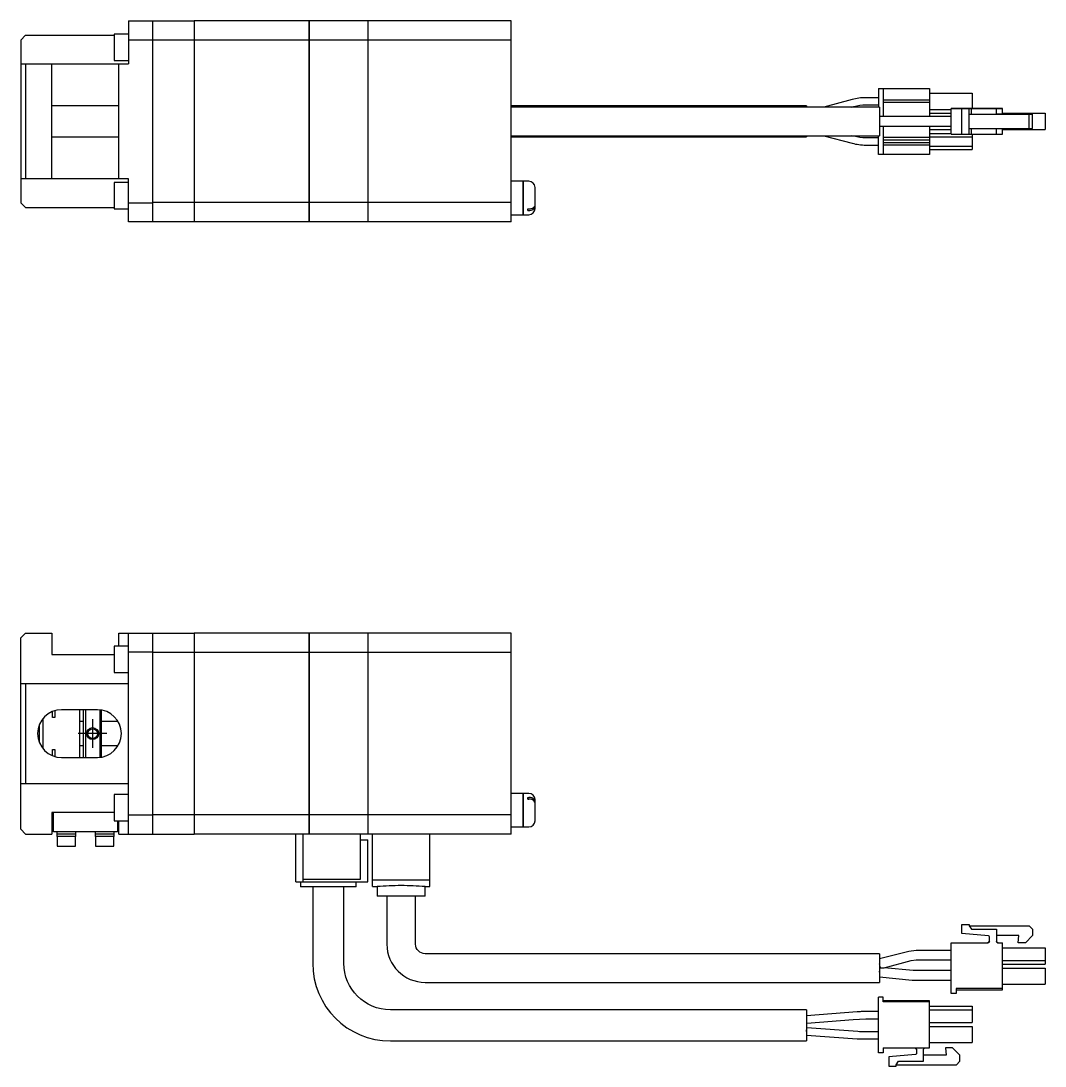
# Model space of a CAD drawing. Extents: x 0 to 944, y -8 to 566.
# Drawn here: x 269.3 to 483.4, y 347.8 to 566.3 of the extents above; entities that cross this region are included whole.
import ezdxf

# ---------------------------------------------------------------- set-up
doc = ezdxf.new("R2010")
doc.units = 0
doc.header["$LTSCALE"] = 0.5
doc.linetypes.add('CENTER', pattern=[50.8, 31.75, -6.35, 6.35, -6.35])
for name, color, linetype in [('MSM_CENTER', 1, 'CENTER'), ('MSM_CONTINUOUS', 7, 'CONTINUOUS'), ('MSM_NARROW', 5, 'CONTINUOUS')]:
    doc.layers.add(name, color=color, linetype=linetype)

msp = doc.modelspace()

# ---------------------------------------------------------------- linework, layer by layer
at = {"layer": 'MSM_CENTER'}
for p, q in [((284.27, 420.3), (284.27, 414.3)), ((287.27, 417.3), (281.27, 417.3))]:
    msp.add_line(p, q, dxfattribs=at)
at = {"layer": 'MSM_CONTINUOUS'}
for p, q in [((291.77, 566.26), (291.77, 557.26)), ((291.77, 566.26), (305.47, 566.26)), ((296.77, 566.26), (296.77, 524.26)), ((305.47, 566.26), (305.47, 524.26)), ((305.52, 566.21), (305.47, 566.21)), ((305.52, 566.26), (305.52, 524.26)), ((329.47, 566.26), (305.52, 566.26)), ((329.47, 566.26), (329.47, 524.26)), ((329.52, 566.21), (329.47, 566.21)), ((329.52, 566.26), (329.52, 524.26)), ((341.77, 566.26), (329.52, 566.26)), ((341.77, 566.26), (341.77, 524.26)), ((341.82, 566.21), (341.77, 566.21)), ((371.77, 566.26), (341.82, 566.26)), ((341.82, 566.26), (341.82, 524.26)), ((371.77, 524.26), (371.77, 566.26)), ((270.27, 563.26), (269.27, 562.26)), ((269.27, 562.26), (269.27, 528.26)), ((270.27, 563.26), (288.77, 563.26)), ((288.77, 563.51), (288.77, 558.01)), ((291.77, 563.51), (288.77, 563.51)), ((296.77, 562.26), (291.77, 562.26)), ((305.47, 562.23), (296.77, 562.23)), ((305.52, 561.98), (305.47, 561.98)), ((329.47, 562.23), (305.52, 562.23)), ((329.52, 561.98), (329.47, 561.98)), ((341.77, 562.23), (329.52, 562.23)), ((341.82, 561.98), (341.77, 561.98)), ((371.77, 562.23), (341.82, 562.23)), ((269.27, 557.26), (291.77, 557.26)), ((270.27, 557.26), (270.27, 533.26)), ((275.77, 533.26), (275.77, 557.26)), ((288.77, 558.01), (291.77, 558.01)), ((289.77, 533.26), (289.77, 557.26)), ((448.52, 552.16), (459.22, 552.16)), ((448.52, 552.16), (448.52, 548.26)), ((449.52, 552.16), (449.52, 546.26)), ((459.22, 552.16), (459.22, 546.26)), ((459.22, 551.16), (468.12, 551.16)), ((468.12, 551.16), (468.12, 547.96)), ((289.77, 548.48), (275.77, 548.48)), ((433.52, 548.51), (371.77, 548.51)), ((433.52, 548.51), (433.52, 548.26)), ((443.01, 549.84), (437.15, 548.26)), ((442.95, 548.26), (443.4, 548.39)), ((448.52, 550.21), (445.89, 550.21)), ((445.89, 548.71), (448.52, 548.71)), ((459.22, 549.71), (449.52, 549.71)), ((459.22, 549.21), (449.52, 549.21)), ((448.77, 548.26), (371.77, 548.26)), ((448.77, 548.26), (448.77, 542.26)), ((455.15, 546.26), (448.77, 546.26)), ((455.68, 546.26), (448.77, 546.26)), ((456.42, 546.26), (455.15, 546.26)), ((455.87, 546.26), (455.68, 546.26)), ((463.77, 546.26), (455.87, 546.26)), ((463.77, 546.26), (456.42, 546.26)), ((459.22, 547.76), (463.77, 547.76)), ((459.22, 546.96), (463.77, 546.96)), ((463.77, 547.96), (471.42, 547.96)), ((464.77, 547.96), (463.77, 547.96)), ((463.77, 542.56), (463.77, 547.96)), ((474.47, 547.96), (464.77, 547.96)), ((465.97, 542.56), (465.97, 547.96)), ((465.97, 547.96), (467.47, 547.96)), ((471.54, 547.96), (465.97, 547.96)), ((467.47, 542.56), (467.47, 547.96)), ((467.47, 547.96), (467.97, 547.96)), ((467.47, 546.76), (467.97, 546.76)), ((467.47, 546.76), (480.07, 546.76)), ((467.97, 547.96), (473.22, 547.96)), ((467.97, 546.76), (467.97, 547.96)), ((467.97, 546.76), (473.22, 546.76)), ((471.42, 547.96), (471.72, 547.96)), ((471.72, 547.96), (471.54, 547.96)), ((473.22, 547.96), (473.52, 547.96)), ((473.22, 546.76), (473.22, 547.96)), ((477.91, 546.76), (473.22, 546.76)), ((473.52, 546.76), (473.22, 546.76)), ((473.52, 547.96), (474.47, 547.96)), ((474.47, 546.76), (474.47, 547.96)), ((474.47, 546.96), (483.37, 546.96)), ((474.47, 546.96), (483.37, 546.96)), ((474.47, 546.96), (483.37, 546.96)), ((477.77, 546.76), (477.91, 546.76)), ((479.27, 546.76), (477.77, 546.76)), ((480.77, 546.76), (479.27, 546.76)), ((480.07, 543.76), (480.07, 546.76)), ((480.07, 546.76), (480.77, 546.76)), ((480.77, 543.76), (480.77, 546.76)), ((483.37, 546.96), (483.37, 543.56)), ((448.77, 544.26), (455.15, 544.26)), ((449.52, 544.26), (449.52, 538.36)), ((455.15, 544.26), (456.42, 544.26)), ((456.42, 544.26), (463.77, 544.26)), ((459.22, 544.26), (459.22, 538.36)), ((275.77, 542.05), (289.77, 542.05)), ((371.77, 542.26), (448.77, 542.26)), ((371.77, 542.01), (433.52, 542.01)), ((433.52, 542.26), (433.52, 542.01)), ((437.15, 542.26), (443.01, 540.69)), ((443.4, 542.14), (442.95, 542.26)), ((448.52, 541.81), (445.9, 541.81)), ((448.52, 538.36), (448.52, 542.26)), ((459.22, 541.86), (449.52, 541.86)), ((459.22, 543.56), (463.77, 543.56)), ((459.22, 542.76), (463.77, 542.76)), ((459.22, 542.01), (468.12, 542.01)), ((463.77, 542.56), (465.97, 542.56)), ((465.97, 542.56), (467.47, 542.56)), ((467.47, 543.76), (480.07, 543.76)), ((467.47, 542.56), (467.97, 542.56)), ((467.97, 542.56), (467.97, 543.76)), ((467.97, 542.56), (473.22, 542.56)), ((468.12, 542.56), (468.12, 539.36)), ((473.22, 542.56), (473.22, 543.76)), ((473.22, 542.56), (473.52, 542.56)), ((473.52, 542.56), (474.47, 542.56)), ((474.47, 542.56), (474.47, 543.76)), ((474.47, 543.56), (483.37, 543.56)), ((480.07, 543.76), (480.77, 543.76)), ((445.9, 540.31), (448.52, 540.31)), ((459.22, 541.36), (449.52, 541.36)), ((459.22, 541.31), (449.52, 541.31)), ((459.22, 540.81), (449.52, 540.81)), ((459.22, 540.76), (449.52, 540.76)), ((459.22, 540.26), (449.52, 540.26)), ((459.22, 540.11), (468.12, 540.11)), ((459.22, 538.36), (448.52, 538.36)), ((459.22, 539.36), (468.12, 539.36)), ((291.77, 533.26), (269.27, 533.26)), ((291.77, 524.26), (291.77, 533.26)), ((288.77, 532.51), (288.77, 527.01)), ((291.77, 532.51), (288.77, 532.51)), ((374.27, 532.76), (371.77, 532.76)), ((374.27, 525.76), (374.27, 532.76)), ((374.32, 532.71), (374.27, 532.71)), ((374.32, 525.76), (374.32, 532.76)), ((375.47, 532.76), (374.32, 532.76)), ((376.77, 527.06), (376.77, 531.46)), ((269.27, 528.26), (270.27, 527.26)), ((270.27, 527.26), (288.77, 527.26)), ((288.77, 527.01), (291.77, 527.01)), ((291.77, 528.26), (296.77, 528.26)), ((305.47, 528.29), (296.77, 528.29)), ((305.52, 528.55), (305.47, 528.55)), ((329.47, 528.29), (305.52, 528.29)), ((329.52, 528.55), (329.47, 528.55)), ((341.77, 528.29), (329.52, 528.29)), ((341.82, 528.55), (341.77, 528.55)), ((371.77, 528.29), (341.82, 528.29)), ((375.27, 526.97), (375.47, 526.97)), ((375.27, 526.62), (375.27, 526.97)), ((375.27, 526.62), (375.47, 526.62)), ((305.52, 524.31), (305.47, 524.31)), ((329.52, 524.31), (329.47, 524.31)), ((341.82, 524.31), (341.77, 524.31)), ((371.77, 525.76), (374.27, 525.76)), ((374.27, 525.81), (374.32, 525.81)), ((374.32, 525.76), (375.47, 525.76)), ((305.47, 524.26), (291.77, 524.26)), ((329.47, 524.26), (305.52, 524.26)), ((341.77, 524.26), (329.52, 524.26)), ((371.77, 524.26), (341.82, 524.26)), ((270.27, 438.3), (269.27, 437.3)), ((269.27, 397.3), (269.27, 437.3)), ((270.27, 438.3), (275.77, 438.3)), ((275.77, 438.3), (275.77, 433.8)), ((289.77, 435.55), (289.77, 438.3)), ((289.77, 438.3), (305.47, 438.3)), ((291.77, 396.3), (291.77, 438.3)), ((296.77, 438.3), (296.77, 396.3)), ((305.47, 438.3), (305.47, 396.3)), ((305.52, 438.25), (305.47, 438.25)), ((329.47, 438.3), (305.52, 438.3)), ((305.52, 438.3), (305.52, 396.3)), ((329.47, 438.3), (329.47, 396.3)), ((329.52, 438.25), (329.47, 438.25)), ((329.52, 438.3), (329.52, 396.3)), ((341.77, 438.3), (329.52, 438.3)), ((341.77, 438.3), (341.77, 396.3)), ((341.82, 438.25), (341.77, 438.25)), ((341.82, 438.3), (341.82, 396.3)), ((371.77, 438.3), (341.82, 438.3)), ((371.77, 396.3), (371.77, 438.3)), ((288.77, 435.55), (288.77, 430.05)), ((291.77, 435.55), (288.77, 435.55)), ((275.77, 433.8), (288.77, 433.8)), ((296.77, 434.3), (291.77, 434.3)), ((305.47, 434.27), (296.77, 434.27)), ((305.52, 434.02), (305.47, 434.02)), ((329.47, 434.27), (305.52, 434.27)), ((329.52, 434.02), (329.47, 434.02)), ((341.77, 434.27), (329.52, 434.27)), ((341.82, 434.02), (341.77, 434.02)), ((371.77, 434.27), (341.82, 434.27)), ((288.77, 430.05), (291.77, 430.05)), ((269.27, 427.8), (291.77, 427.8)), ((270.27, 427.8), (270.27, 406.8)), ((275.87, 420.64), (275.87, 421.93)), ((276.37, 422.1), (276.37, 420.64)), ((285.27, 422.3), (277.77, 422.3)), ((281.57, 412.3), (281.57, 422.3)), ((282.27, 422.3), (282.27, 412.3)), ((282.77, 422.3), (282.77, 412.3)), ((285.87, 412.34), (285.87, 422.27)), ((286.07, 422.24), (286.07, 412.37)), ((273.87, 420.43), (273.87, 414.17)), ((276.37, 420.65), (275.87, 420.65)), ((276.37, 420.64), (275.87, 420.64)), ((282.27, 419.8), (281.57, 419.8)), ((289.6, 419.8), (286.07, 419.8)), ((273.07, 418.55), (272.93, 418.55)), ((273.07, 419.01), (273.07, 415.6)), ((272.93, 416.05), (273.07, 416.05)), ((275.87, 412.68), (275.87, 413.97)), ((275.87, 413.97), (276.37, 413.97)), ((275.87, 413.95), (276.37, 413.95)), ((276.37, 413.97), (276.37, 412.5)), ((281.57, 414.8), (282.27, 414.8)), ((286.07, 414.8), (289.6, 414.8)), ((277.77, 412.3), (285.27, 412.3)), ((291.77, 406.8), (269.27, 406.8)), ((288.77, 404.55), (288.77, 399.05)), ((291.77, 404.55), (288.77, 404.55)), ((374.27, 404.8), (371.77, 404.8)), ((374.27, 397.8), (374.27, 404.8)), ((374.32, 404.75), (374.27, 404.75)), ((374.32, 397.8), (374.32, 404.8)), ((375.47, 404.8), (374.32, 404.8)), ((375.27, 403.59), (375.27, 403.95)), ((375.27, 403.95), (375.47, 403.95)), ((375.27, 403.59), (375.47, 403.59)), ((376.77, 399.1), (376.77, 403.5)), ((275.77, 400.8), (275.77, 396.3)), ((288.77, 400.8), (275.77, 400.8)), ((276.07, 396.8), (276.07, 400.8)), ((291.77, 400.3), (296.77, 400.3)), ((305.47, 400.33), (296.77, 400.33)), ((305.52, 400.59), (305.47, 400.59)), ((329.47, 400.33), (305.52, 400.33)), ((329.52, 400.59), (329.47, 400.59)), ((341.77, 400.33), (329.52, 400.33)), ((341.82, 400.59), (341.77, 400.59)), ((371.77, 400.33), (341.82, 400.33)), ((288.77, 399.05), (291.77, 399.05)), ((289.47, 399.05), (289.47, 396.8)), ((289.77, 396.3), (289.77, 399.05)), ((371.77, 397.8), (374.27, 397.8)), ((374.27, 397.85), (374.32, 397.85)), ((374.32, 397.8), (375.47, 397.8)), ((269.27, 397.3), (270.27, 396.3)), ((270.27, 396.3), (275.77, 396.3)), ((289.47, 396.8), (276.07, 396.8)), ((276.77, 396.8), (276.77, 395.8)), ((280.77, 396.3), (276.77, 396.3)), ((280.77, 395.8), (276.77, 395.8)), ((276.87, 395.8), (276.87, 393.8)), ((280.67, 393.8), (280.67, 395.8)), ((280.77, 395.8), (280.77, 396.8)), ((284.77, 396.8), (284.77, 395.8)), ((288.77, 396.3), (284.77, 396.3)), ((288.77, 395.8), (284.77, 395.8)), ((284.87, 395.8), (284.87, 393.8)), ((288.67, 393.8), (288.67, 395.8)), ((288.77, 395.8), (288.77, 396.8)), ((289.77, 396.3), (305.47, 396.3)), ((305.52, 396.35), (305.47, 396.35)), ((341.77, 396.3), (305.52, 396.3)), ((326.77, 386.3), (326.77, 396.3)), ((328.27, 386.3), (328.27, 396.3)), ((329.52, 396.35), (329.47, 396.35)), ((340.27, 386.9), (340.27, 396.3)), ((341.82, 396.35), (341.77, 396.35)), ((371.77, 396.3), (341.82, 396.3)), ((342.77, 385.31), (342.77, 396.3)), ((354.77, 385.31), (354.77, 396.3)), ((276.87, 393.8), (280.67, 393.8)), ((284.87, 393.8), (288.67, 393.8)), ((340.27, 395.1), (341.77, 395.1)), ((341.77, 386.3), (341.77, 395.1)), ((328.27, 386.9), (340.27, 386.9)), ((342.77, 386.73), (354.77, 386.73)), ((326.77, 386.3), (341.77, 386.3)), ((327.7, 386.3), (327.7, 385.3)), ((339.34, 385.3), (327.7, 385.3)), ((330.27, 385.3), (330.27, 369.3)), ((336.77, 369.3), (336.77, 385.3)), ((339.34, 385.3), (339.34, 386.3)), ((342.77, 385.31), (343.77, 385.31)), ((343.77, 385.31), (343.77, 383.3)), ((353.77, 385.31), (354.77, 385.31)), ((353.77, 383.3), (353.77, 385.31)), ((353.77, 383.3), (343.77, 383.3)), ((345.77, 383.3), (345.77, 373.3)), ((351.77, 373.3), (351.77, 383.3)), ((465.97, 375.49), (465.97, 377.4)), ((465.97, 377.4), (467.47, 377.4)), ((465.97, 377.4), (467.47, 377.4)), ((467.47, 377.4), (467.47, 377.1)), ((467.47, 377.1), (467.97, 376.4)), ((467.47, 377.1), (467.97, 376.4)), ((467.47, 377.1), (480.07, 377.1)), ((467.47, 377.1), (480.07, 377.1)), ((467.97, 376.4), (473.22, 376.4)), ((467.97, 376.4), (473.22, 376.4)), ((473.22, 376.4), (473.22, 373.9)), ((480.07, 377.1), (480.77, 376.4)), ((480.07, 377.1), (480.77, 376.4)), ((480.77, 376.4), (480.77, 375.1)), ((463.77, 373.6), (471.42, 373.6)), ((463.77, 363), (463.77, 373.6)), ((463.77, 373.6), (471.42, 373.6)), ((471.54, 375), (465.97, 375.49)), ((471.43, 373.6), (471.42, 373.6)), ((471.72, 373.9), (471.72, 374.8)), ((477.91, 375.1), (473.22, 375.1)), ((473.52, 373.6), (474.47, 373.6)), ((473.52, 373.6), (473.52, 373.6)), ((473.52, 373.6), (474.47, 373.6)), ((474.47, 363.75), (474.47, 373.6)), ((477.77, 373.6), (477.91, 375.1)), ((477.77, 373.6), (477.91, 375.1)), ((479.27, 373.6), (477.77, 373.6)), ((480.77, 375.1), (479.27, 373.6)), ((454.9, 371.78), (448.77, 370.19)), ((456.42, 371.98), (454.9, 371.78)), ((463.77, 371.98), (456.42, 371.98)), ((474.47, 372.5), (483.37, 372.5)), ((474.47, 372.5), (483.37, 372.5)), ((483.37, 372.5), (483.37, 369.1)), ((448.77, 371.3), (353.77, 371.3)), ((448.77, 371.3), (448.77, 365.3)), ((449.72, 368.37), (455.41, 369.85)), ((455.41, 369.85), (456.42, 369.98)), ((456.42, 369.98), (463.77, 369.98)), ((474.47, 369.85), (483.37, 369.85)), ((448.99, 368.31), (448.77, 369.15)), ((448.77, 367.45), (448.87, 368.45)), ((448.96, 368.44), (448.87, 368.45)), ((448.99, 368.31), (449.72, 368.37)), ((455.77, 367.78), (449.72, 368.37)), ((455.87, 367.78), (455.77, 367.78)), ((463.77, 367.78), (455.87, 367.78)), ((474.47, 369.1), (483.37, 369.1)), ((474.47, 368.3), (483.37, 368.3)), ((474.47, 368.3), (483.37, 368.3)), ((483.37, 368.3), (483.37, 364.9)), ((353.77, 365.3), (448.77, 365.3)), ((448.77, 366.45), (455.58, 365.79)), ((455.58, 365.79), (455.87, 365.78)), ((455.87, 365.78), (463.77, 365.78)), ((474.47, 364.9), (483.37, 364.9)), ((464.77, 363), (463.77, 363)), ((474.47, 364), (464.77, 364)), ((464.77, 364), (464.77, 363)), ((464.77, 363.75), (474.47, 363.75)), ((448.52, 350.6), (448.52, 362.2)), ((449.52, 362.2), (448.52, 362.2)), ((449.52, 361.2), (449.52, 362.2)), ((459.22, 361.45), (449.52, 361.45)), ((459.22, 361.2), (449.52, 361.2)), ((459.22, 351.6), (459.22, 361.45)), ((433.52, 359.55), (346.52, 359.55)), ((433.52, 359.55), (433.52, 353.05)), ((444.07, 359.14), (433.52, 358.3)), ((448.52, 359.18), (444.92, 359.18)), ((459.22, 360.3), (468.12, 360.3)), ((459.22, 359.55), (468.12, 359.55)), ((468.12, 360.3), (468.12, 356.9)), ((433.58, 356.8), (443.26, 357.57)), ((443.26, 357.57), (445.9, 357.68)), ((445.9, 357.68), (448.52, 357.68)), ((459.22, 356.9), (468.12, 356.9)), ((459.22, 356.1), (468.12, 356.1)), ((468.12, 356.1), (468.12, 352.7)), ((433.52, 355.05), (433.58, 355.8)), ((433.52, 354.3), (444.09, 353.51)), ((444.21, 355), (433.58, 355.8)), ((448.52, 354.98), (444.9, 354.98)), ((346.52, 353.05), (433.52, 353.05)), ((444.9, 353.48), (448.52, 353.48)), ((459.22, 352.7), (468.12, 352.7)), ((449.52, 350.6), (448.52, 350.6)), ((449.52, 351.6), (459.22, 351.6)), ((449.52, 351.6), (449.52, 350.6)), ((456.29, 350.2), (450.72, 349.72)), ((450.72, 349.72), (450.72, 347.8)), ((456.47, 351.3), (456.47, 350.4)), ((457.97, 348.8), (457.97, 351.3)), ((462.66, 350.1), (457.97, 350.1)), ((462.52, 351.6), (462.66, 350.1)), ((464.02, 351.6), (462.52, 351.6)), ((465.52, 350.1), (464.02, 351.6)), ((465.52, 348.8), (465.52, 350.1)), ((450.72, 347.8), (452.22, 347.8)), ((452.22, 348.1), (452.72, 348.8)), ((452.22, 347.8), (452.22, 348.1)), ((452.22, 348.1), (464.82, 348.1)), ((452.72, 348.8), (457.97, 348.8)), ((464.82, 348.1), (465.52, 348.8))]:
    msp.add_line(p, q, dxfattribs=at)
msp.add_circle((284.27, 417.3), 1.01, dxfattribs=at)
for centre, radius, start, end in [((445.9, 539.06), 11.15, 89.9911, 105.0006), ((445.9, 551.47), 11.15, 255.0015, 270.0068), ((375.47, 531.46), 1.3, 0, 90), ((375.5, 528.58), 1.61, 269.2584, 304.7863), ((375.47, 527.06), 1.3, 270, 360), ((375.49, 528.28), 1.66, 269.4455, 299.7231), ((375.89, 527.62), 0.891, 298.7486, 355.0367), ((375.97, 527.93), 0.809, 303.6126, 357.2927), ((277.77, 417.3), 5, 90, 270), ((285.27, 417.3), 5, 270, 90), ((375.47, 403.5), 1.3, 0, 90), ((375.55, 402.54), 1.41, 41.3743, 92.8178), ((375.56, 402.21), 1.39, 42.8199, 93.04), ((376.02, 402.65), 0.754, 5.8166, 41.8939), ((376.02, 403), 0.751, 1.7681, 38.8955), ((375.47, 399.1), 1.3, 270, 360), ((348.79, 325.26), 60.26, 90.0102, 94.77), ((348.76, 325.29), 60.23, 85.2289, 89.9909), ((471.42, 373.9), 0.3, 270, 0), ((471.42, 373.9), 0.3, 270, 0), ((471.52, 374.8), 0.2, 0, 85), ((473.52, 373.9), 0.3, 180, 270), ((353.77, 373.3), 8, 180, 270), ((346.52, 369.3), 16.25, 180, 270), ((444.92, 348.43), 10.75, 90, 94.548), ((433.6, 356.92), 0.121, 228.7909, 260.3814), ((433.58, 355.72), 0.0784, 91.1464, 137.3764), ((444.9, 364.23), 10.75, 265.7108, 270)]:
    msp.add_arc(centre, radius, start, end, dxfattribs=at)
at = {"layer": 'MSM_CONTINUOUS', "extrusion": (0, 0, -1)}
for centre, radius, start, end in [((-445.9, 539.06), 9.65, 75.0035, 90.008), ((-445.9, 551.47), 9.65, 269.9899, 284.9986), ((-471.42, 373.9), 0.3, 180, 270), ((-471.42, 373.9), 0.3, 180, 270), ((-473.52, 373.9), 0.3, 270, 0), ((-473.52, 373.9), 0.3, 270, 0), ((-353.77, 373.3), 2, 270, 0), ((-346.52, 369.3), 9.75, 270, 0), ((-444.9, 364.23), 9.25, 270, 274.2892), ((-456.17, 351.3), 0.3, 90, 180), ((-456.27, 350.4), 0.2, 180, 265), ((-458.27, 351.3), 0.3, 0, 90)]:
    msp.add_arc(centre, radius, start, end, dxfattribs=at)
at = {"layer": 'MSM_NARROW'}
msp.add_circle((284.27, 417.3), 1.25, dxfattribs=at)

doc.saveas('drawing.dxf')
